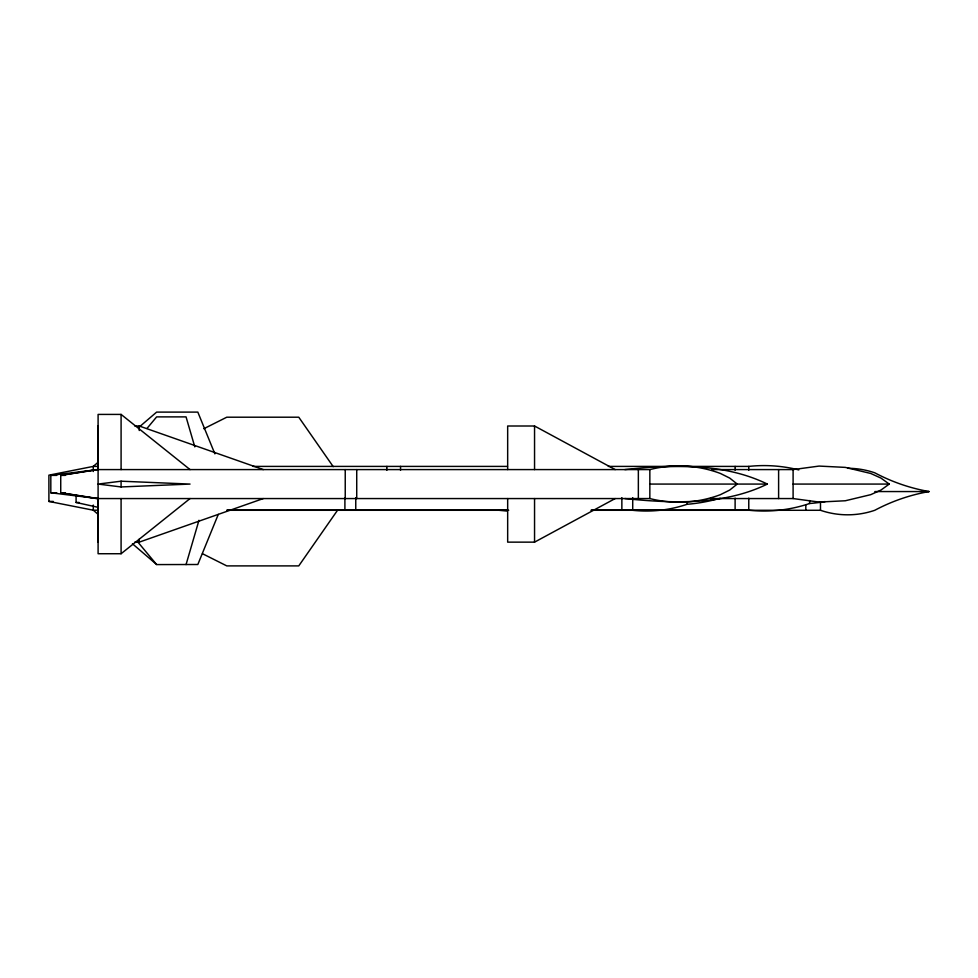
<?xml version="1.0" encoding="UTF-8"?>
<svg xmlns="http://www.w3.org/2000/svg" width="978" height="978" viewBox="0 0 978 978"><rect width="100%" height="100%" fill="white"/><g stroke="black" fill="none" stroke-linecap="round" stroke-linejoin="round"><path stroke-width="1.47" d="M186.052 564.587L198.974 520.284M218.29 514.379L197.825 564.502L156.639 564.587L137.385 541.482M337.52 510.284L298.767 565.895L226.774 565.895L202.47 553.695M147.006 428.437L156.639 416.885L186.052 416.885L194.805 446.885M97.886 462.46L93.277 466.408L48.9 475.174L48.9 501.433L93.277 510.198L97.849 510.198M139.365 426.909L156.639 412.105L197.825 412.105L214.879 453.878M190.05 469.587L121.089 414.415L98.093 414.415L98.093 553.731L121.089 553.731L190.05 498.56M711.593 469.587L793.097 469.587L819.075 466.078L845.31 467.386L870.713 473.462L880.958 478.083L889.246 484.073L880.958 490.064L870.713 494.672L845.31 500.76L819.075 502.069L793.097 498.56L710.077 498.56M507.668 498.56L507.668 542.142L534.55 542.142L615.186 498.56M203.815 428.731L226.774 417.203L298.767 417.203L333.217 466.64M624.869 469.587C672.118 464.672 723.61 462.704 767.351 484.073C723.61 505.443 672.118 503.474 624.869 498.56M134.805 542.142L139.243 542.142L263.302 498.56M96.504 469.587L60.734 475.381L60.734 492.765L96.504 498.56M121.089 481.2L98.093 484.073L121.089 486.946L190.05 484.073L121.089 481.2L121.089 486.946M97.886 542.142L97.886 498.56L50.819 492.765L50.819 475.381L97.886 469.587L97.886 426.005M134.805 426.005L139.243 426.005L263.302 469.587M615.186 469.587L534.55 426.005L507.668 426.005L507.668 469.587M97.849 466.408L93.277 466.408L93.277 471.53M253.021 466.408L507.484 466.408M608.316 466.408L748.769 466.408A142.409 142.409 0 0 1 798.843 469.929M65.294 492.765L60.734 492.765L98.093 498.56L649.844 498.56A118.045 118.045 0 0 0 720.407 494.672L729.71 490.064L737.253 484.073L729.71 478.083L720.407 473.462A118.045 118.045 0 0 0 649.844 469.587L98.093 469.587L60.734 475.381L65.294 475.381M50.819 475.381L56.736 475.381M649.844 484.073L767.351 484.073M793.097 484.073L889.246 484.073M874.797 491.555L929.1 491.555A183.436 183.436 0 0 1 874.797 472.814A83.717 83.717 0 0 0 847.645 468.291M50.819 492.765L56.736 492.765M48.9 501.433L53.289 501.433M76.088 494.88L76.088 502.46L79.145 502.46M227.153 510.198L507.484 510.198M591.507 510.198L748.769 510.198A142.409 142.409 0 0 0 809.601 503.511A195.135 195.135 0 0 0 825.212 501.567M226.774 510.284L508.707 510.284M590.981 510.284L820.493 510.284A83.717 83.717 0 0 0 874.797 510.284A183.436 183.436 0 0 1 929.1 491.555M499.135 510.284L506.69 511.017M76.088 502.46L98.142 507.35M97.886 514.147L93.277 510.198L93.277 505.064M132.446 543.768L156.639 564.502M820.493 501.848L820.493 510.284M809.601 500.54L809.601 503.511M805.811 504.795L805.811 510.284M793.097 469.587L793.097 498.56M778.61 469.587L778.61 498.56M748.769 466.408L748.769 470.259M748.769 498.157L748.769 510.198M735.114 466.408L735.114 470.259M735.114 498.157L735.114 510.198M687.033 501.665L687.033 504.306A127.152 127.152 0 0 1 632.717 510.284L632.717 497.643M649.844 469.587L649.844 498.56M638.353 469.587L638.353 498.56M621.861 497.643L621.861 510.284M534.55 426.005L534.55 469.587M534.55 498.56L534.55 542.142M400.54 466.408L400.54 470.259M386.885 466.408L386.885 470.259M356.726 469.587L356.726 498.56M355.76 497.643L355.76 510.284M345.234 469.587L345.234 498.56M344.904 497.643L344.904 510.284M139.243 426.005L139.243 430.503M139.243 539.135L139.243 542.142M121.089 414.415L121.089 469.587M121.089 498.56L121.089 553.731M720.163 498.267A174.231 174.231 0 0 1 687.033 504.306"/></g></svg>
